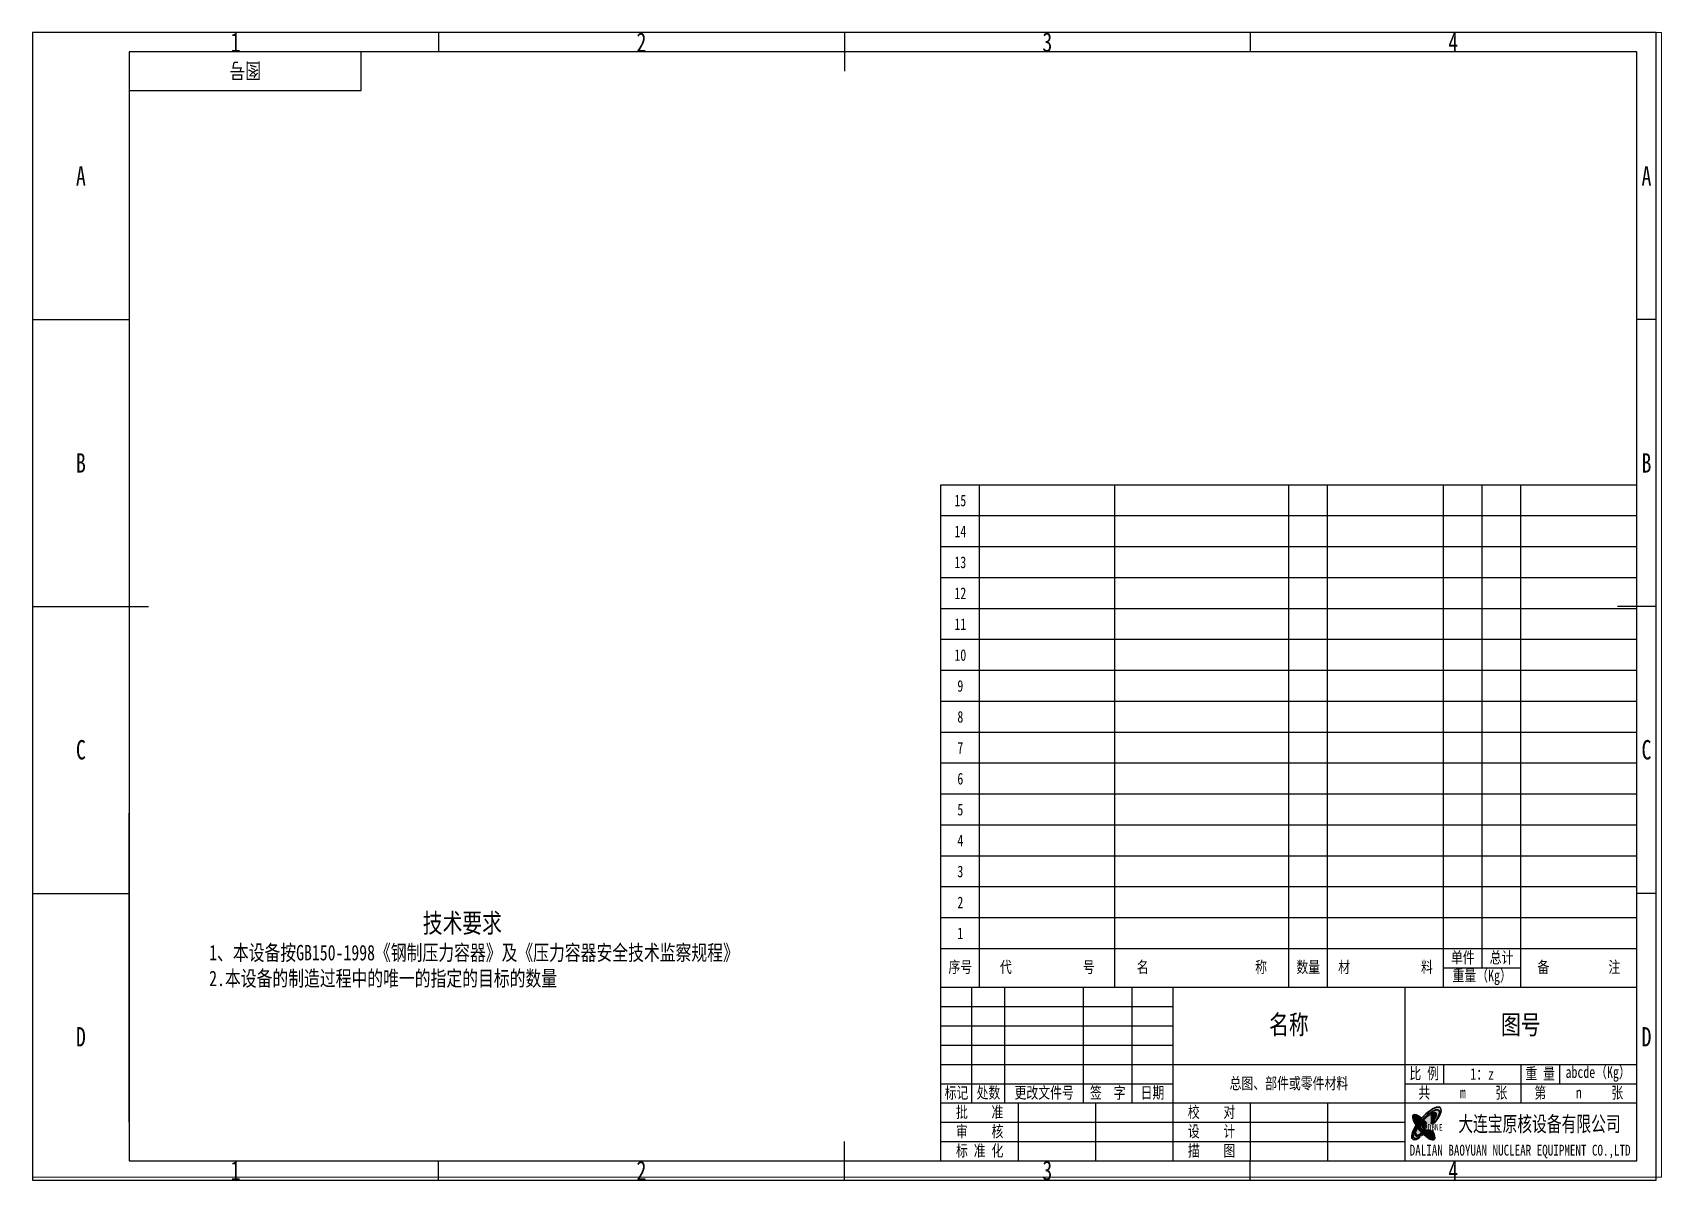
# Paper-space layout 'A3' of a CAD drawing. Header units: millimetres. Extents: x -2 to 419, y -3 to 294.
import ezdxf

# ---------------------------------------------------------------- set-up
doc = ezdxf.new("R2010")
doc.units = ezdxf.units.MM
doc.header["$MEASUREMENT"] = 0
doc.layers.add('技术说明', color=7, linetype='Continuous', lineweight=18)
doc.layers.add('粗实线', color=7, linetype='Continuous', lineweight=35)
doc.styles.add('USER1', font='SimSun.ttf', dxfattribs={"width": 0.75, "height": 3})
doc.styles.add('样式 1', font='SIMHEI.TTF', dxfattribs={"width": 0.7})

psp = doc.layouts.new('A3')

# ---------------------------------------------------------------- hatches: boundary and pattern name
at = {"layer": '粗实线', "lineweight": 35}
h = psp.add_hatch(color=1, dxfattribs=at)
edge = h.paths.add_edge_path()
edge.add_ellipse((358.2589325921394, 11.98779133309449), major_axis=(-3.547432841545726, -4.059692306267203), ratio=0.3374872929576654, start_angle=148.5834714324887, end_angle=293.3342422504487)
edge.add_ellipse((358.2589325921394, 11.98779133309449), major_axis=(-3.547432841545726, -4.059692306267203), ratio=0.3374872929576654, start_angle=293.3342422504487, end_angle=374.1685628562043)
edge.add_arc((354.9090549151383, 10.03182393435577), 2.286518586195617, 276.1692856740171, 320.4778378032062)
edge.add_ellipse((358.2204340467847, 11.81272258273816), major_axis=(-3.228570764437261, -3.583163797059291), ratio=0.3006498599524591, start_angle=112.5982362864199, end_angle=404.50184761963015, ccw=False)
edge.add_arc((354.3094708573476, 17.77743587114696), 8.237062029641873, 318.2587934402285, 339.0204377928367)
h = psp.add_hatch(color=1, dxfattribs=at)
edge = h.paths.add_edge_path()
edge.add_ellipse((357.1964971077064, 11.66678821604432), major_axis=(-2.004595282347552, 2.311500263612363), ratio=0.276349345729869, start_angle=368.947896776684, end_angle=428.93000937299325, ccw=False)
edge.add_ellipse((357.239022862615, 11.65705102930519), major_axis=(-2.033716340138569, 2.322301694955371), ratio=0.3400349644981061, start_angle=297.7439235286173, end_angle=367.8010664767777, ccw=False)
edge.add_line((356.987429693068, 13.35297668766611), (356.9954232527029, 13.36172825439755))
edge.add_ellipse((357.5681200108752, 10.98300530388883), major_axis=(2.678426760523202, -3.167450950868441), ratio=0.3116471756799845, start_angle=121.804843409058, end_angle=245.7414246292155)
edge.add_line((355.5677097830917, 11.523350883391), (355.879754940323, 11.98085997352536))
h = psp.add_hatch(color=1, dxfattribs=at)
edge = h.paths.add_edge_path()
edge.add_ellipse((357.7542481781215, 11.02120525076521), major_axis=(2.400994066928936, -2.807322038593968), ratio=0.2502168121586122, start_angle=127.7930914008186, end_angle=234.4549154496488)
edge.add_ellipse((357.8754615672983, 10.77990033678839), major_axis=(2.400994066928936, -2.807322038593968), ratio=0.2454916854564585, start_angle=132.7615137584243, end_angle=229.2837028555487, ccw=False)
edge.add_line((356.7512928599385, 13.11867381099387), (356.8379784848303, 13.21631034570234))
h = psp.add_hatch(color=1, dxfattribs=at)
edge = h.paths.add_edge_path()
edge.add_ellipse((358.0773960721976, 11.75147196723151), major_axis=(-2.574683051114072, -2.99107404229252), ratio=0.2934977647356021, start_angle=230.2642047476614, end_angle=410.0685769235042)
edge.add_line((357.0979486109095, 9.252137498105867), (356.9402642175814, 9.418322874933779))
edge.add_ellipse((357.4025065227665, 11.20963008998228), major_axis=(1.721523644116088, 2.189227588895283), ratio=0.3365025604834221, start_angle=154.400806499086, end_angle=232.5412665597438, ccw=False)
edge.add_arc((365.1036837742081, 6.060709449296382), 10.16628308233577, 126.1770224432806, 160.3126691880759, ccw=False)
edge.add_line((359.1027098475492, 14.26690367328069), (359.0481729661969, 14.24461683372408))
h = psp.add_hatch(color=1, dxfattribs=at)
edge = h.paths.add_edge_path()
edge.add_ellipse((357.7063501780553, 11.12888547680882), major_axis=(2.400994066928936, -2.807322038593968), ratio=0.2502168121586122, start_angle=453.3569728923684, end_angle=471.0255026382234)
edge.add_line((357.500584579489, 12.6968765483241), (357.4292597012768, 12.61582989153973))
edge.add_ellipse((357.8275635672321, 10.887580562832), major_axis=(2.400994066928936, -2.807322038593968), ratio=0.2454916854564585, start_angle=458.66055614744084, end_angle=475.1905618213646, ccw=False)
edge.add_line((358.147337313037, 11.89301124250255), (358.2669896992215, 11.89301124250255))
h = psp.add_hatch(color=1, dxfattribs=at)
edge = h.paths.add_edge_path()
edge.add_ellipse((358.0773960721976, 11.75147196723151), major_axis=(-2.574683051114072, -2.99107404229252), ratio=0.2934977647356021, start_angle=108.6241285841381, end_angle=222.5789002145962)
edge.add_arc((360.0287002012606, 12.37230129561181), 2.19136280170246, 85.37177683350558, 107.23875089343741, ccw=False)
edge.add_ellipse((358.6201440379878, 12.30658105460475), major_axis=(-1.767540289798319, -2.194815411991643), ratio=0.2960964661553158, start_angle=455.3618479000191, end_angle=555.9270530205276, ccw=False)
edge.add_line((359.4323459815455, 11.99060397485187), (359.7315455769826, 11.99060397485187))
h = psp.add_hatch(color=1, dxfattribs=at)
edge = h.paths.add_edge_path()
edge.add_ellipse((357.5681200108752, 10.98300530388883), major_axis=(2.678426760523202, -3.167450950868441), ratio=0.3116471756799845, start_angle=260.541133779156, end_angle=420.0780893389606)
edge.add_line((359.759719821855, 10.12648036785936), (359.7100258958412, 10.12648036785936))
edge.add_arc((349.1380772477673, 6.033066725184426), 11.33676027212226, 14.648898598066523, 21.166191804059793, ccw=False)
edge.add_ellipse((357.6845502351075, 11.00300789222115), major_axis=(2.400994066928936, -2.807322038593968), ratio=0.2502168121586122, start_angle=317.68120030014785, end_angle=390.82428077937846, ccw=False)
edge.add_ellipse((357.8275635672321, 10.887580562832), major_axis=(2.400994066928936, -2.807322038593968), ratio=0.2454916854564585, start_angle=252.0460802995062, end_angle=313.66972906875924, ccw=False)
edge.add_line((356.4318376345814, 11.19222128917158), (356.1542427220929, 10.68016748480912))
h = psp.add_hatch(color=1, dxfattribs=at)
edge = h.paths.add_edge_path()
edge.add_ellipse((357.912203752539, 10.75918045813683), major_axis=(1.937802988958268, -2.313136438759362), ratio=0.2712156489420839, start_angle=282.3804776369831, end_angle=421.729694323865)
edge.add_line((359.3825382062782, 10.12648036785936), (359.2621463005439, 10.12648036785936))
edge.add_ellipse((358.4689918835752, 10.08263553561687), major_axis=(1.200216418312824, -1.498587209471784), ratio=0.3468916351285387, start_angle=298.822618006964, end_angle=436.0887420892536, ccw=False)
edge.add_arc((369.9141291381015, 22.83530391601221), 17.880987360756, 226.5713456546265, 230.7145537302058, ccw=False)
edge.add_line((357.6218301782915, 9.849577318006368), (356.5011349908123, 11.20611090035487))
edge.add_line((356.5011349908123, 11.20611090035459), (357.54345201665, 9.924221213453535))
edge.add_arc((365.5674423799369, 17.64453924319446), 11.13497785496102, 223.8950301582306, 225.1531914822738)
psp.add_hatch(color=1, dxfattribs=at).paths.add_polyline_path([(357.2135668591504, 11.21042443134797, 1), (358.2650890320997, 11.21042443134797, 1)])

# ---------------------------------------------------------------- linework, layer by layer
at = {"color": 1}
for p, q in [((102.6845706689871, 294.2730735373036), (102.6845706689871, 289.2730735373036)), ((312.6845706689871, 294.2730735373036), (312.6845706689871, 289.2730735373036)), ((-2.315429331012865, 220.0230735373036), (22.68457066898713, 220.0230735373036)), ((417.6845706689871, 220.0230735373036), (412.6845706689871, 220.0230735373036)), ((232.6845706689871, 177.2730735373036), (412.6845706689871, 177.2730735373036)), ((372.6845706689871, 52.27307353730362), (372.6845706689871, 177.2730735373036)), ((232.6845706689871, 169.2730735373036), (412.6845706689871, 169.2730735373036)), ((232.6845706689871, 161.2730735373036), (412.6845706689871, 161.2730735373036)), ((232.6845706689871, 153.2730735373036), (412.6845706689871, 153.2730735373036)), ((232.6845706689871, 145.2730735373036), (412.6845706689871, 145.2730735373036)), ((232.6845706689871, 137.2730735373036), (412.6845706689871, 137.2730735373036)), ((232.6845706689871, 129.2730735373036), (412.6845706689871, 129.2730735373036)), ((232.6845706689871, 121.2730735373036), (412.6845706689871, 121.2730735373036)), ((232.6845706689871, 113.2730735373036), (412.6845706689871, 113.2730735373036)), ((232.6845706689871, 105.2730735373036), (412.6845706689871, 105.2730735373036)), ((232.6845706689871, 97.27307353730362), (412.6845706689871, 97.27307353730362)), ((232.6845706689871, 89.27307353730362), (412.6845706689871, 89.27307353730362)), ((232.6845706689871, 81.27307353730362), (412.6845706689871, 81.27307353730362)), ((232.6845706689871, 73.27307353730362), (412.6845706689871, 73.27307353730362)), ((-2.315429331012865, 71.52307353730362), (22.68457066898713, 71.52307353730362)), ((417.6845706689871, 71.52307353730362), (412.6845706689871, 71.52307353730362)), ((417.6845706689871, 71.52307353730362), (412.6845706689871, 71.52307353730362)), ((232.6845706689871, 65.27307353730362), (412.6845706689871, 65.27307353730362)), ((362.6845706689871, 52.27307353730362), (382.6845706689871, 52.27307353730362)), ((240.6888053983218, 17.27307353730362), (240.6888053983218, 47.27307353730362)), ((249.2325356540475, 17.27307353730362), (249.2325356540475, 47.27307353730362)), ((269.5238948367639, 17.27307353730362), (269.5238948367639, 47.27307353730362)), ((282.102164315236, 17.27307353730362), (282.102164315236, 47.27307353730362)), ((232.6845706689871, 42.27307353730362), (292.6845706689871, 42.27307353730362)), ((232.6845706689871, 37.27307353730362), (292.6845706689871, 37.27307353730362)), ((232.6845706689871, 32.27307353730362), (292.6845706689871, 32.27307353730362)), ((232.6845706689871, 27.27307353730362), (292.6845706689871, 27.27307353730362)), ((362.6845706689871, 27.27307353730362), (362.6845706689871, 22.27307353730362)), ((382.6845706689871, 27.27307353730362), (382.6845706689871, 17.27307353730362)), ((392.6845706689871, 27.27307353730362), (392.6845706689871, 22.27307353730362)), ((352.6845706689871, 22.27307353730362), (412.6845706689871, 22.27307353730362)), ((252.6845706689871, 17.27307353730362), (252.6845706689871, 2.273073537303617)), ((272.6845706689871, 17.27307353730362), (272.6845706689871, 2.273073537303617)), ((312.6845706689871, 17.27307353730362), (312.6845706689871, 2.273073537303617)), ((332.6845706689871, 17.27307353730362), (332.6845706689871, 2.273073537303617)), ((232.6845706689871, 12.27307353730362), (352.6845706689871, 12.27307353730362)), ((232.6845706689871, 7.273073537303617), (352.6845706689871, 7.273073537303617)), ((102.6845706689871, -2.726926462696383), (102.6845706689871, 2.273073537303617)), ((312.6845706689871, -2.726926462696383), (312.6845706689871, 2.273073537303617))]:
    psp.add_line(p, q, dxfattribs=at)
at = {"color": 7}
for p, q in [((207.6845706689871, 294.2730735373036), (207.6845706689871, 284.2730735373036)), ((82.68457066898713, 279.2730735373036), (82.68457066898713, 289.2730735373036)), ((22.68457066898713, 279.2730735373036), (82.68457066898713, 279.2730735373036)), ((232.6845706689871, 2.273073537303617), (232.6845706689871, 177.2730735373036)), ((242.6845706689871, 47.27307353730362), (242.6845706689871, 177.2730735373036)), ((277.6845706689871, 47.27307353730362), (277.6845706689871, 177.2730735373036)), ((322.6845706689871, 47.27307353730362), (322.6845706689871, 177.2730735373036)), ((332.6845706689871, 47.27307353730362), (332.6845706689871, 177.2730735373036)), ((362.6845706689871, 47.27307353730362), (362.6845706689871, 177.2730735373036)), ((382.6845706689871, 47.27307353730362), (382.6845706689871, 177.2730735373036)), ((-2.315429331012865, 145.7730735373036), (27.68457066898713, 145.7730735373036)), ((417.6845706689871, 145.7730735373036), (407.6845706689871, 145.7730735373036)), ((22.68457066898713, 12.27307353730362), (22.68457066898713, 92.27307353730362)), ((232.6845706689871, 57.27307353730362), (412.6845706689871, 57.27307353730362)), ((232.6845706689871, 47.27307353730362), (412.6845706689871, 47.27307353730362)), ((292.6845706689871, 47.27307353730362), (292.6845706689871, 2.273073537303617)), ((352.6845706689871, 47.27307353730362), (352.6845706689871, 2.273073537303617)), ((292.6845706689871, 27.27307353730362), (412.6845706689871, 27.27307353730362)), ((232.6845706689871, 22.27307353730362), (292.6845706689871, 22.27307353730362)), ((232.6845706689871, 17.27307353730362), (412.6845706689871, 17.27307353730362)), ((207.6845706689871, -2.726926462696383), (207.6845706689871, 7.273073537303617))]:
    psp.add_line(p, q, dxfattribs=at)
at = {"color": 1}
psp.add_lwpolyline([(-2.315429331012865, -2.726926462696383), (417.6845706689871, -2.726926462696383), (417.6845706689871, 294.2730735373036), (-2.315429331012865, 294.2730735373036)], close=True, dxfattribs=at)
at = {"color": 7}
psp.add_lwpolyline([(22.68457066898713, 2.273073537303617), (412.6845706689871, 2.273073537303617), (412.6845706689871, 289.2730735373036), (22.68457066898713, 289.2730735373036)], close=True, dxfattribs=at)
at = {"layer": '粗实线', "color": 1, "lineweight": 35}
for p, q in [((356.7512928599385, 13.11867381099341), (356.8379784848307, 13.21631034570214)), ((356.9911675561248, 13.35016422198782), (356.9991584430641, 13.35871871750237)), ((356.9928822857869, 13.35894633463499), (356.9954232527011, 13.36172825439712)), ((357.4292597012768, 12.61582989153953), (357.500584579489, 12.6968765483241)), ((357.8601007224038, 14.24461683372397), (357.9146376037565, 14.26690367328024)), ((355.5677097830899, 11.52335088339055), (355.8797549403221, 11.98085997352496)), ((356.1542427220934, 10.68016748480863), (356.4318376345814, 11.19222128917113)), ((357.5434520166486, 9.924221213453393), (356.5011349908123, 11.20611090035231)), ((356.5011349908123, 11.20611090035231), (357.6218301782897, 9.849577318005913)), ((356.9402642175805, 9.418322874933665), (357.0979486109095, 9.252137498105412)), ((358.1473373130352, 11.89301124250255), (358.2669896992206, 11.89301124250255)), ((359.262146300543, 10.12648036785936), (359.3825382062764, 10.12648036785936)), ((359.4323459815455, 11.99060397485187), (359.7315455769817, 11.99060397485187)), ((359.7100258958412, 10.12648036785936), (359.759719821855, 10.12648036785936))]:
    psp.add_line(p, q, dxfattribs=at)
at = {"layer": '粗实线', "color": 1, "lineweight": 20}
psp.add_line((356.8895086072948, 8.650673978343775), (357.3758506809986, 9.042121631073996), dxfattribs=at)
at = {"layer": '粗实线', "color": 1, "lineweight": 35}
psp.add_circle((357.7393279456242, 11.21042443134797), 0.5257610864753293, dxfattribs=at)
for centre, radius, start, end in [((358.8406279574679, 12.37230129561181), 2.19136280170247, 83.47394555363842, 107.2387508934436), ((354.3094708573458, 17.77743587114696), 8.237062029641873, 314.8767886783571, 339.0204377928331), ((354.9090549151365, 10.03182393435577), 2.286518586195625, 276.1692856740293, 320.4778378032104), ((365.5674423799351, 17.64453924319491), 11.13497785496081, 223.8950301582284, 225.1531914822683), ((369.9141291381015, 22.83530391601221), 17.88098736075608, 226.5713456546169, 230.7145537301959), ((349.1380772477655, 6.033066725183971), 11.33676027212228, 14.64889859805141, 21.16619180406293)]:
    psp.add_arc(centre, radius, start, end, dxfattribs=at)
for centre, major_axis, ratio, start_param, end_param in [((358.2589325921394, 11.98779133309449), (-3.547432841545726, -4.059692306267203), 0.3374872929576654, 2.593270790539863, 6.530473379296124), ((357.5681200108752, 10.98300530388883), (2.678426760523202, -3.167450950868439), 0.3116471756799845, 2.124560078115899, 4.288996968321296), ((358.2204340467847, 11.81272258273816), (-3.228570764437261, -3.583163797059291), 0.3006498599524591, 1.965209955136579, 7.059889071362933), ((358.0773960721976, 11.75147196723151), (-2.57468305111407, -2.991074042292516), 0.2934977647356021, 4.018868522333049, 7.157046826282786), ((357.1964971077064, 11.66678821604432), (-2.004595282347552, 2.311500263612362), 0.2763493457298689, 6.43935556706131, 7.486240924168871), ((357.239022862615, 11.65705102930519), (-2.033716340138568, 2.322301694955371), 0.3400349644981061, 5.196611793380585, 6.419339602366311), ((357.7542481781215, 11.02120525076521), (2.400994066928935, -2.807322038593965), 0.2502168121586122, 2.230410206246338, 4.092010222081294), ((357.8754615672983, 10.77990033678839), (2.400994066928935, -2.807322038593965), 0.2454916854564585, 2.317125535016257, 4.00175553599365), ((357.7063501780553, 11.12888547680882), (2.400994066928935, -2.807322038593965), 0.2502168121586122, 7.912571863846509, 8.220945881898235), ((358.0773960721976, 11.75147196723151), (-2.57468305111407, -2.991074042292516), 0.2934977647356021, 1.895848690902897, 3.884734654212514), ((358.0773960721976, 11.75147196723151), (-2.57468305111407, -2.991074042292516), 0.2934977647356021, 1.895848690902897, 3.884734654212616), ((358.6201440379878, 12.30658105460475), (-1.767540289798319, -2.194815411991643), 0.2960964661553158, 7.94756353382096, 9.702757476117293), ((357.4025065227665, 11.20963008998228), (1.721523644116087, 2.189227588895282), 0.3365025604834221, 2.694802441143709, 4.062670680177627), ((357.239022862615, 11.65705102930519), (-2.033716340138568, 2.322301694955371), 0.3400349644981061, 7.507787671656985, 7.65231495760882), ((357.1964971077064, 11.66678821604432), (-2.004595282347552, 2.311500263612362), 0.2763493457298689, 7.503291917096808, 7.651890234394435), ((357.5681200108752, 10.98300530388883), (2.678426760523202, -3.167450950868439), 0.3116471756799845, 4.54730062132529, 7.331745774451753), ((357.8275635672321, 10.887580562832), (2.400994066928935, -2.807322038593965), 0.2454916854564585, 4.399033967972399, 5.474569536088416), ((357.8275635672321, 10.887580562832), (2.400994066928935, -2.807322038593965), 0.2454916854564585, 8.005136853801162, 8.293639878184475), ((357.912203752539, 10.75918045813683), (1.937802988958267, -2.31313643875936), 0.2712156489420839, 4.928469078119571, 7.360571719380686), ((358.4689918835752, 10.08263553561687), (1.200216418312824, -1.498587209471784), 0.3468916351285387, 5.215438563650817, 7.611184380337852), ((357.6845502351075, 11.00300789222115), (2.400994066928935, -2.807322038593965), 0.2502168121586122, 5.544582916925178, 6.823210260090856)]:
    psp.add_ellipse(centre, major_axis=major_axis, ratio=ratio, start_param=start_param, end_param=end_param, dxfattribs=at)
at = {"layer": '粗实线', "color": 1, "lineweight": 20}
psp.add_ellipse((357.5681200108752, 10.98300530388883), major_axis=(2.678426760523202, -3.167450950868439), ratio=0.3116471756799845, start_param=7.923402344965393, end_param=8.19174486167731, dxfattribs=at)

# ---------------------------------------------------------------- texts
at = {"color": 1, "attachment_point": 5}
for s, insert, char_height, width, style in [('1', (50.18457066898713, 291.7730735373036), 5, 105, 'USER1'), ('2', (155.1845706689871, 291.7730735373036), 5, 105, 'USER1'), ('3', (260.1845706689871, 291.7730735373036), 5, 105, 'USER1'), ('4', (365.1845706689871, 291.7730735373036), 5, 105, 'USER1'), ('A', (10.18457066898713, 257.1480735373036), 5, 25, 'USER1'), ('A', (415.1845706689871, 257.1480735373036), 5, 5, 'USER1'), ('B', (10.18457066898713, 182.8980735373036), 5, 25, 'USER1'), ('B', (415.1845706689871, 182.8980735373036), 5, 5, 'USER1'), ('{\\f仿宋_GB2312|b0|i0|c134|p49;15}', (237.6845706689871, 173.1703357551153), 3, 10, 'USER1'), ('{\\f仿宋_GB2312|b0|i0|c134|p49;14}', (237.6845706689871, 165.1703357551153), 3, 10, 'USER1'), ('{\\f仿宋_GB2312|b0|i0|c134|p49;13}', (237.6845706689871, 157.1703357551153), 3, 10, 'USER1'), ('{\\f仿宋_GB2312|b0|i0|c134|p49;12}', (237.6845706689871, 149.1703357551153), 3, 10, 'USER1'), ('{\\f仿宋_GB2312|b0|i0|c134|p49;11}', (237.6845706689871, 141.1703357551153), 3, 10, 'USER1'), ('{\\f仿宋_GB2312|b0|i0|c134|p49;10}', (237.6845706689871, 133.1703357551153), 3, 10, 'USER1'), ('{\\f仿宋_GB2312|b0|i0|c134|p49;9}', (237.6845706689871, 125.1703357551153), 3, 10, 'USER1'), ('{\\f仿宋_GB2312|b0|i0|c134|p49;8}', (237.6845706689871, 117.1703357551153), 3, 10, 'USER1'), ('C', (10.18457066898713, 108.6480735373036), 5, 25, 'USER1'), ('{\\f仿宋_GB2312|b0|i0|c134|p49;7}', (237.6845706689871, 109.1703357551153), 3, 10, 'USER1'), ('C', (415.1845706689871, 108.6480735373036), 5, 5, 'USER1'), ('{\\f仿宋_GB2312|b0|i0|c134|p49;6}', (237.6845706689871, 101.1703357551153), 3, 10, 'USER1'), ('{\\f仿宋_GB2312|b0|i0|c134|p49;5}', (237.6845706689871, 93.17033575511527), 3, 10, 'USER1'), ('{\\f仿宋_GB2312|b0|i0|c134|p49;4}', (237.6845706689871, 85.17033575511527), 3, 10, 'USER1'), ('{\\f仿宋_GB2312|b0|i0|c134|p49;3}', (237.6845706689871, 77.17033575511527), 3, 10, 'USER1'), ('{\\f仿宋_GB2312|b0|i0|c134|p49;2}', (237.6845706689871, 69.17033575511527), 3, 10, 'USER1'), ('{\\f仿宋_GB2312|b0|i0|c134|p49;1}', (237.6845706689871, 61.17033575511527), 3, 10, 'USER1'), ('{\\f仿宋_GB2312|b0|i0|c134|p49;单件}', (367.6845706689871, 54.77307353730362), 3, 10, 'USER1'), ('{\\f仿宋_GB2312|b0|i0|c134|p49;总计}', (377.6845706689871, 54.77307353730362), 3, 10, 'USER1'), ('{\\f仿宋_GB2312|b0|i0|c134|p49;序号}', (237.6845706689871, 52.27307353730362), 3, 10, 'USER1'), ('{\\f仿宋_GB2312|b0|i0|c134|p49;代            号}', (260.1845706689871, 52.27307353730362), 3, 35, 'USER1'), ('{\\f仿宋_GB2312|b0|i0|c134|p49;名                  称}', (300.1845706689871, 52.27307353730362), 3, 45, 'USER1'), ('{\\f仿宋_GB2312|b0|i0|c134|p49;数量}', (327.6845706689871, 52.27307353730362), 3, 10, 'USER1'), ('{\\f仿宋_GB2312|b0|i0|c134|p49;材            料}', (347.6845706689871, 52.27307353730362), 3, 30, 'USER1'), ('{\\f仿宋_GB2312|b0|i0|c134|p49;重量（Kg）}', (372.6845706689871, 49.77307353730362), 3, 20, 'USER1'), ('{\\f仿宋_GB2312|b0|i0|c134|p49;备          注}', (397.6845706689871, 52.27307353730362), 3, 30, 'USER1'), ('{\\f仿宋_GB2312|b0|i0|c134|p49;名称}', (322.6845706689871, 37.27307353730362), 5, 60, 'USER1'), ('{\\f仿宋_GB2312|b0|i0|c134|p49;图号}', (382.6845706689871, 37.27307353730362), 5, 60, 'USER1'), ('D', (10.18457066898713, 34.39807353730362), 5, 25, 'USER1'), ('D', (415.1845706689871, 34.39807353730362), 5, 5, 'USER1'), ('{\\f仿宋_GB2312|b0|i0|c134|p49;比 例}', (357.6845706689871, 24.77307353730362), 3, 10, 'USER1'), ('{\\f仿宋_GB2312|b0|i0|c134|p49;1：z}', (372.6845706689871, 24.77307353730362), 3, 20, 'USER1'), ('{\\f仿宋_GB2312|b0|i0|c134|p49;重 量}', (387.6845706689871, 24.77307353730362), 3, 10, 'USER1'), ('{\\f仿宋_GB2312|b0|i0|c134|p49;abcde（Kg）}', (402.6845706689871, 24.77307353730362), 3, 20, 'USER1'), ('{\\f仿宋_GB2312|b0|i0|c134|p49;标记}', (236.686670668985, 19.77307353730362), 3, 8.0042, 'USER1'), ('{\\f仿宋_GB2312|b0|i0|c134|p49;处数}', (244.9606553983265, 19.77307353730362), 3, 8.5437, 'USER1'), ('{\\f仿宋_GB2312|b0|i0|c134|p49;更改文件号}', (259.3782356540485, 19.77307353730362), 3, 20.2914, 'USER1'), ('{\\f仿宋_GB2312|b0|i0|c134|p49;签  字}', (275.8130448367681, 19.77307353730362), 3, 12.5783, 'USER1'), ('{\\f仿宋_GB2312|b0|i0|c134|p49;日期}', (287.3933643152357, 19.77307353730362), 3, 10.5824, 'USER1'), ('{\\f仿宋_GB2312|b0|i0|c134|p49;共     m     张}', (367.6845706689871, 19.77307353730362), 3, 30, 'USER1'), ('{\\f仿宋_GB2312|b0|i0|c134|p49;第     n     张}', (397.6845706689871, 19.77307353730362), 3, 30, 'USER1'), ('{\\f仿宋_GB2312|b0|i0|c134|p49;批    准}', (242.6845706689871, 14.77307353730362), 3, 20, 'USER1'), ('{\\f仿宋_GB2312|b0|i0|c134|p49;校    对}', (302.6845706689871, 14.77307353730362), 3, 20, 'USER1'), ('{\\f华文行楷|b0|i0|c134|p2;大连宝原核设备有限公司}', (387.5038716786191, 11.64586645576424), 4, 60, '样式 1'), ('{\\f仿宋_GB2312|b0|i0|c134|p49;审    核}', (242.6845706689871, 9.773073537303617), 3, 20, 'USER1'), ('{\\f仿宋_GB2312|b0|i0|c134|p49;设    计}', (302.6845706689871, 9.773073537303617), 3, 20, 'USER1'), ('{\\f仿宋_GB2312|b0|i0|c134|p49;标 准 化}', (242.6845706689871, 4.773073537303617), 3, 20, 'USER1'), ('{\\f仿宋_GB2312|b0|i0|c134|p49;描    图}', (302.6845706689871, 4.773073537303617), 3, 20, 'USER1'), ('{\\f仿宋_GB2312|b0|i0|c134|p49;DALIAN BAOYUAN NUCLEAR EQUIPMENT CO.,LTD}', (382.5100674621879, 4.698805353174293), 2.8, 80.37, 'USER1'), ('1', (50.18457066898713, -0.2269264626963832), 5, 105, 'USER1'), ('2', (155.1845706689871, -0.2269264626963832), 5, 105, 'USER1'), ('3', (260.1845706689871, -0.2269264626963832), 5, 105, 'USER1'), ('4', (365.1845706689871, -0.2269264626963832), 5, 105, 'USER1')]:
    psp.add_mtext(s, dxfattribs=dict(at, insert=insert, char_height=char_height, width=width, style=style))
at = {"insert": (52.700439334463, 284.56869600301), "char_height": 4, "width": 60, "attachment_point": 5, "rotation": 180, "style": 'USER1'}
psp.add_mtext('{\\f仿宋_GB2312|b0|i0|c134|p49;\\C1;图号}', dxfattribs=at)
at = {"insert": (322.6857993588872, 22.18021849201182), "char_height": 3, "width": 60, "attachment_point": 5, "style": 'USER1'}
psp.add_mtext('{\\f仿宋_GB2312|b0|i0|c134|p49;\\C1;总图、部件或零件材料}', dxfattribs=at)
at = {"layer": '技术说明', "color": 1, "width": 180, "style": 'USER1'}
for s, insert, char_height, attachment_point in [('{\\f仿宋_GB2312|b0|i0|c134|p49;技术要求}', (108.860428373491, 63.56883747626784), 5, 5), ('{\\f仿宋_GB2312|b0|i0|c134|p49;1、本设备按GB150-1998《钢制压力容器》及《压力容器安全技术监察规程》\\P2.本设备的制造过程中的唯一的指定的目标的数量}', (43.360428373491, 52.61682194736863), 4, 4)]:
    psp.add_mtext(s, dxfattribs=dict(at, insert=insert, char_height=char_height, attachment_point=attachment_point))
at = {"layer": '粗实线', "color": 1, "lineweight": 35, "char_height": 1.6578401, "width": 5.68064626955, "attachment_point": 1, "style": '样式 1'}
for s, insert in [('D', (358.5870014153311, 11.80054979822603)), ('B', (359.5320329429246, 11.8171813062911)), ('N', (360.4630860610355, 11.83381281435663)), ('E', (361.4997364849582, 11.80054986537903))]:
    psp.add_mtext(s, dxfattribs=dict(at, insert=insert))

# ---------------------------------------------------------------- viewports
at = {"layer": '粗实线', "color": 1, "lineweight": 35}
psp.add_viewport(center=(208.3692333501663, 146.1707769727084), size=(421.3693253623583, 296.2045931291904), view_center_point=(4602.626155985767, 1230.875982120591), view_height=10803.5343514801, dxfattribs=at)

doc.saveas('drawing.dxf')
